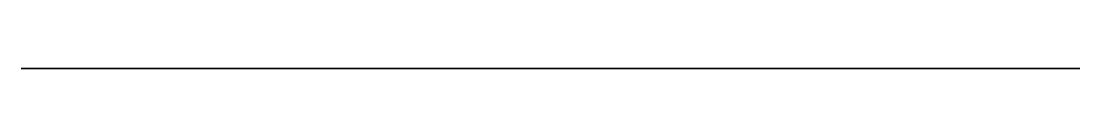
# Model space of a CAD drawing. Header units: millimetres. Extents: x 172.4 to 190.2, y 0 to 0.
import ezdxf

# ---------------------------------------------------------------- set-up
doc = ezdxf.new("R2010")
doc.units = ezdxf.units.MM
doc.layers.get('0').update_dxf_attribs({"color": 173, "true_color": 0x5858e1})

msp = doc.modelspace()

# ---------------------------------------------------------------- linework, layer by layer
at = {"color": 133, "true_color": 0x58c7e1, "extrusion": (0, -1, -1.19209e-07)}
msp.add_lwpolyline([(179.316, 8.321), (179.634, 7.964), (179.968, 7.62), (180.315, 7.287), (180.675, 6.967), (181.429, 6.363), (182.22, 5.804), (182.873, 5.351), (183.18, 5.116), (183.468, 4.873), (183.659, 4.691), (183.84, 4.499), (184.011, 4.298), (184.171, 4.088), (184.32, 3.87), (184.457, 3.644), (184.583, 3.412), (184.696, 3.173), (184.795, 2.93), (184.882, 2.682), (184.956, 2.43), (185.016, 2.174), (185.063, 1.916), (185.096, 1.656), (185.116, 1.394), (185.122, 1.131), (185.562, 0.907), (185.985, 0.661), (186.393, 0.393), (186.784, 0.104), (187.158, -0.205), (187.513, -0.533), (187.85, -0.88), (188.167, -1.244), (188.463, -1.625), (188.739, -2.022), (188.993, -2.433), (189.224, -2.859), (189.433, -3.298), (189.617, -3.75), (189.778, -4.213), (189.913, -4.687), (190.021, -5.168), (190.102, -5.652), (190.156, -6.137), (190.184, -6.622), (190.184, -7.107), (190.159, -7.59), (190.107, -8.07), (190.029, -8.547), (189.925, -9.018), (189.796, -9.484), (189.641, -9.942), (189.461, -10.392), (189.256, -10.833), (189.026, -11.264), (188.772, -11.683), (188.493, -12.089), (188.345, -12.285), (188.191, -12.473), (188.032, -12.654), (187.868, -12.827), (187.699, -12.993), (187.525, -13.152), (187.163, -13.451), (186.784, -13.726), (186.389, -13.979), (185.98, -14.211), (185.558, -14.425), (185.124, -14.622), (184.681, -14.806), (183.77, -15.139), (181.891, -15.723), (182.382, -16.852), (182.662, -17.396), (182.816, -17.66), (182.982, -17.916), (183.157, -18.165), (183.342, -18.407), (183.735, -18.871), (184.159, -19.307), (184.612, -19.713), (185.091, -20.089), (185.595, -20.431), (186.12, -20.739), (186.665, -21.01), (187.501, -21.408), (187.907, -21.626), (188.297, -21.862), (188.483, -21.988), (188.661, -22.12), (188.832, -22.259), (188.993, -22.405), (189.145, -22.559), (189.285, -22.721), (189.351, -22.805), (189.414, -22.891), (189.473, -22.98), (189.529, -23.071), (189.595, -23.189), (189.655, -23.308), (189.711, -23.429), (189.762, -23.553), (189.809, -23.679), (189.851, -23.806), (189.924, -24.067), (189.982, -24.334), (190.026, -24.607), (190.059, -24.885), (190.082, -25.168), (190.104, -25.743), (190.104, -26.326), (190.09, -27.494), (190.09, -89.524), (172.438, -89.524), (172.438, -64.155), (173.739, -62.972), (173.739, -17.455), (172.438, -16.281), (172.438, 16.087), (172.875, 16.076), (173.325, 16.042), (173.778, 15.981), (174.002, 15.939), (174.223, 15.889), (174.439, 15.83), (174.649, 15.761), (174.853, 15.684), (175.049, 15.596), (175.235, 15.497), (175.324, 15.444), (175.41, 15.388), (175.493, 15.328), (175.573, 15.266), (175.65, 15.201), (175.724, 15.133), (175.873, 14.981), (176.016, 14.822), (176.152, 14.656), (176.281, 14.485), (176.403, 14.308), (176.517, 14.126), (176.623, 13.94), (176.721, 13.75), (176.847, 13.471), (176.958, 13.185), (177.15, 12.599), (177.505, 11.417), (177.66, 10.995), (177.838, 10.582), (178.038, 10.179), (178.259, 9.786), (178.499, 9.404), (178.756, 9.032), (179.029, 8.671)], close=True, dxfattribs=at)

doc.saveas('drawing.dxf')
